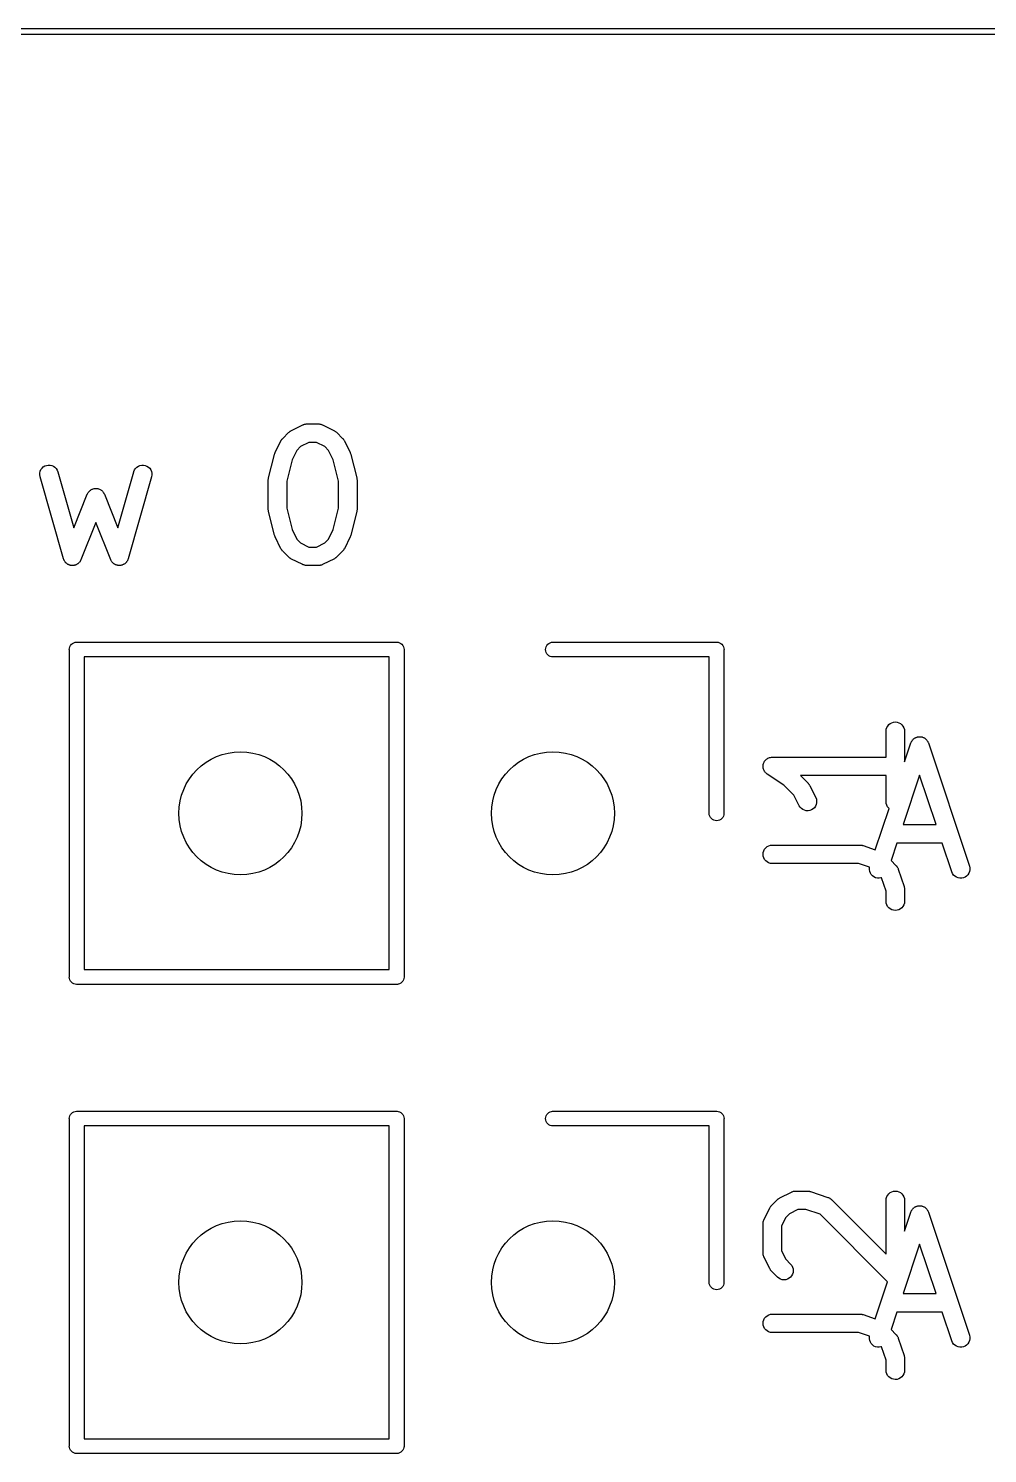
# Model space of a CAD drawing. Extents: x 47 to 146.1, y -90.2 to -39.3.
# Drawn here: x 69.4 to 77.19, y -50.92 to -39.34 of the extents above; entities that cross this region are included whole.
import ezdxf

# ---------------------------------------------------------------- set-up
doc = ezdxf.new("R2010")
doc.units = 0
doc.header["$MEASUREMENT"] = 0
doc.layers.add('BLACK', color=7, linetype='CONTINUOUS')

msp = doc.modelspace()

# ---------------------------------------------------------------- linework, layer by layer
at = {"layer": 'BLACK', "linetype": 'CONTINUOUS'}
for p, q in [((46.9912, -39.345), (146.049, -39.345)), ((146.025, -39.395), (47.015, -39.395)), ((71.5307, -42.6129), (71.626, -42.5653)), ((71.626, -42.5653), (71.6269, -42.5648)), ((71.6269, -42.5648), (71.629, -42.5641)), ((71.629, -42.5641), (71.6309, -42.563)), ((71.6309, -42.563), (71.6359, -42.5616)), ((71.6359, -42.5616), (71.6407, -42.5598)), ((71.6407, -42.5598), (71.6428, -42.5594)), ((71.6428, -42.5594), (71.645, -42.5588)), ((71.645, -42.5588), (71.6501, -42.5583)), ((71.6501, -42.5583), (71.6551, -42.5575)), ((71.6551, -42.5575), (71.6573, -42.5576)), ((71.6573, -42.5576), (71.6595, -42.5574)), ((71.6595, -42.5574), (71.7548, -42.5574)), ((71.7548, -42.5574), (71.7558, -42.5574)), ((71.7558, -42.5574), (71.758, -42.5576)), ((71.758, -42.5576), (71.7602, -42.5576)), ((71.7602, -42.5576), (71.7653, -42.5584)), ((71.7653, -42.5584), (71.7704, -42.559)), ((71.7704, -42.559), (71.7725, -42.5597)), ((71.7725, -42.5597), (71.7746, -42.5601)), ((71.7746, -42.5601), (71.7794, -42.5619)), ((71.7794, -42.5619), (71.7843, -42.5634)), ((71.7843, -42.5634), (71.7862, -42.5645)), ((71.7862, -42.5645), (71.7883, -42.5653)), ((71.7883, -42.5653), (71.8835, -42.6129)), ((71.402, -42.7893), (71.4496, -42.6941)), ((71.4496, -42.6941), (71.4501, -42.6931)), ((71.4501, -42.6931), (71.4524, -42.6896)), ((71.4524, -42.6896), (71.4543, -42.6859)), ((71.4543, -42.6859), (71.4563, -42.6835)), ((71.4563, -42.6835), (71.458, -42.6809)), ((71.458, -42.6809), (71.461, -42.6778)), ((71.461, -42.6778), (71.4636, -42.6746)), ((71.4636, -42.6746), (71.5113, -42.627)), ((71.5113, -42.627), (71.512, -42.6262)), ((71.512, -42.6262), (71.5153, -42.6236)), ((71.5153, -42.6236), (71.5184, -42.6207)), ((71.5184, -42.6207), (71.521, -42.619)), ((71.521, -42.619), (71.5234, -42.6171)), ((71.5234, -42.6171), (71.5272, -42.6152)), ((71.5272, -42.6152), (71.5307, -42.6129)), ((71.6772, -42.7074), (71.6087, -42.7416)), ((71.7371, -42.7074), (71.6772, -42.7074)), ((71.8056, -42.7416), (71.7371, -42.7074)), ((71.8835, -42.6129), (71.8845, -42.6134)), ((71.8845, -42.6134), (71.888, -42.6157)), ((71.888, -42.6157), (71.8917, -42.6177)), ((71.8917, -42.6177), (71.8941, -42.6197)), ((71.8941, -42.6197), (71.8968, -42.6214)), ((71.8968, -42.6214), (71.8998, -42.6243)), ((71.8998, -42.6243), (71.903, -42.627)), ((71.903, -42.627), (71.9507, -42.6746)), ((71.9507, -42.6746), (71.9514, -42.6753)), ((71.9514, -42.6753), (71.954, -42.6786)), ((71.954, -42.6786), (71.9569, -42.6817)), ((71.9569, -42.6817), (71.9586, -42.6843)), ((71.9586, -42.6843), (71.9605, -42.6868)), ((71.9605, -42.6868), (71.9625, -42.6905)), ((71.9625, -42.6905), (71.9647, -42.6941)), ((71.9647, -42.6941), (72.0123, -42.7893)), ((71.3487, -42.9951), (71.3963, -42.8047)), ((71.3963, -42.8047), (71.3965, -42.8037)), ((71.3965, -42.8037), (71.3967, -42.8033)), ((71.3967, -42.803), (71.3992, -42.7965)), ((71.3967, -42.8033), (71.3967, -42.803)), ((71.3992, -42.7965), (71.4017, -42.7899)), ((71.4017, -42.7899), (71.4018, -42.7896)), ((71.4018, -42.7896), (71.402, -42.7893)), ((71.5783, -42.772), (71.5398, -42.849)), ((71.6087, -42.7416), (71.5783, -42.772)), ((71.836, -42.772), (71.8056, -42.7416)), ((71.8745, -42.849), (71.836, -42.772)), ((72.0123, -42.7893), (72.0128, -42.7903)), ((72.0128, -42.7903), (72.0129, -42.7906)), ((72.0129, -42.7906), (72.0131, -42.7909)), ((72.0131, -42.7909), (72.0154, -42.7975)), ((72.0154, -42.7975), (72.0178, -42.804)), ((72.0178, -42.804), (72.0179, -42.8043)), ((72.0179, -42.8043), (72.018, -42.8047)), ((72.018, -42.8047), (72.0656, -42.9951)), ((69.4899, -42.9562), (69.4931, -42.942)), ((69.4931, -42.942), (69.4991, -42.9286)), ((69.4991, -42.9286), (69.5076, -42.9167)), ((69.5076, -42.9167), (69.5182, -42.9066)), ((69.5182, -42.9066), (69.5305, -42.8987)), ((69.5305, -42.8987), (69.5442, -42.8935)), ((69.5442, -42.8935), (69.5586, -42.8909)), ((69.5586, -42.8909), (69.5732, -42.8912)), ((69.5732, -42.8912), (69.5875, -42.8944)), ((69.5875, -42.8944), (69.6009, -42.9003)), ((69.6009, -42.9003), (69.6129, -42.9086)), ((69.6129, -42.9086), (69.6231, -42.9192)), ((69.6231, -42.9192), (69.631, -42.9315)), ((69.631, -42.9315), (69.6364, -42.9451)), ((70.2541, -42.9451), (70.2544, -42.9441)), ((70.2544, -42.9441), (70.2599, -42.9306)), ((70.2599, -42.9306), (70.268, -42.9184)), ((70.268, -42.9184), (70.2783, -42.908)), ((70.2783, -42.908), (70.2905, -42.8998)), ((70.2905, -42.8998), (70.3039, -42.8941)), ((70.3039, -42.8941), (70.3183, -42.8911)), ((70.3183, -42.8911), (70.3329, -42.891)), ((70.3329, -42.891), (70.3473, -42.8937)), ((70.3473, -42.8937), (70.3609, -42.8992)), ((70.3609, -42.8992), (70.3731, -42.9072)), ((70.3731, -42.9072), (70.3836, -42.9174)), ((70.3836, -42.9174), (70.3919, -42.9295)), ((70.3919, -42.9295), (70.3977, -42.943)), ((70.3977, -42.943), (70.4007, -42.9573)), ((71.5398, -42.849), (71.4964, -43.0226)), ((71.9179, -43.0226), (71.8745, -42.849)), ((69.4895, -42.9709), (69.4899, -42.9562)), ((69.4919, -42.9853), (69.4895, -42.9709)), ((69.4922, -42.9863), (69.4919, -42.9853)), ((69.6826, -43.653), (69.4922, -42.9863)), ((69.6364, -42.9451), (69.7666, -43.4008)), ((70.1239, -43.4008), (70.2541, -42.9451)), ((70.3983, -42.9863), (70.2078, -43.653)), ((70.4009, -42.9719), (70.3983, -42.9863)), ((70.4007, -42.9573), (70.4009, -42.9719)), ((71.3464, -43.0123), (71.3466, -43.011)), ((71.3464, -43.0133), (71.3464, -43.0123)), ((71.3464, -43.2514), (71.3464, -43.0133)), ((71.3465, -43.0096), (71.3474, -43.0037)), ((71.3466, -43.011), (71.3465, -43.0096)), ((71.3474, -43.0037), (71.3481, -42.9977)), ((71.3481, -42.9977), (71.3485, -42.9965)), ((71.3485, -42.9965), (71.3487, -42.9951)), ((71.4964, -43.0226), (71.4964, -43.2422)), ((71.9179, -43.2422), (71.9179, -43.0226)), ((72.0656, -42.9951), (72.0659, -42.9962)), ((72.0659, -42.9962), (72.066, -42.9975)), ((72.066, -42.9975), (72.0664, -42.9988)), ((72.0664, -42.9988), (72.067, -43.0047)), ((72.067, -43.0047), (72.0678, -43.0107)), ((72.0678, -43.0107), (72.0677, -43.012)), ((72.0677, -43.012), (72.0679, -43.0133)), ((72.0679, -43.0133), (72.0679, -43.2514)), ((69.7666, -43.4008), (69.8756, -43.1283)), ((69.8756, -43.1283), (69.876, -43.1274)), ((69.876, -43.1274), (69.8764, -43.1267)), ((69.8764, -43.1267), (69.8766, -43.1259)), ((69.8766, -43.1259), (69.8798, -43.1202)), ((69.8798, -43.1202), (69.8829, -43.1145)), ((69.8829, -43.1145), (69.8834, -43.1139)), ((69.8834, -43.1139), (69.8838, -43.1132)), ((69.8838, -43.1132), (69.8881, -43.1082)), ((69.8881, -43.1082), (69.8922, -43.1032)), ((69.8922, -43.1032), (69.8928, -43.1027)), ((69.8928, -43.1027), (69.8933, -43.1021)), ((69.8933, -43.1021), (69.8985, -43.098)), ((69.8985, -43.098), (69.9035, -43.0939)), ((69.9035, -43.0939), (69.9042, -43.0935)), ((69.9042, -43.0935), (69.9048, -43.093)), ((69.9048, -43.093), (69.9106, -43.09)), ((69.9106, -43.09), (69.9164, -43.0869)), ((69.9164, -43.0869), (69.9172, -43.0867)), ((69.9172, -43.0867), (69.9179, -43.0864)), ((69.9179, -43.0864), (69.9242, -43.0846)), ((69.9242, -43.0846), (69.9304, -43.0827)), ((69.9304, -43.0827), (69.9312, -43.0826)), ((69.9312, -43.0826), (69.932, -43.0824)), ((69.932, -43.0824), (69.9385, -43.0819)), ((69.9385, -43.0819), (69.945, -43.0812)), ((69.945, -43.0812), (69.9458, -43.0813)), ((69.9458, -43.0813), (69.9465, -43.0812)), ((69.9465, -43.0812), (69.953, -43.0819)), ((69.953, -43.0819), (69.9596, -43.0826)), ((69.9596, -43.0826), (69.9603, -43.0828)), ((69.9603, -43.0828), (69.9611, -43.0829)), ((69.9611, -43.0829), (69.9673, -43.0849)), ((69.9673, -43.0849), (69.9736, -43.0867)), ((69.9736, -43.0867), (69.9743, -43.0871)), ((69.9743, -43.0871), (69.975, -43.0874)), ((69.975, -43.0874), (69.9807, -43.0905)), ((69.9807, -43.0905), (69.9865, -43.0936)), ((69.9865, -43.0936), (69.9871, -43.0941)), ((69.9871, -43.0941), (69.9878, -43.0945)), ((69.9878, -43.0945), (69.9928, -43.0987)), ((69.9928, -43.0987), (69.9979, -43.1028)), ((69.9979, -43.1028), (69.9984, -43.1034)), ((69.9984, -43.1034), (69.999, -43.1039)), ((69.999, -43.1039), (70.0031, -43.109)), ((70.0031, -43.109), (70.0073, -43.114)), ((70.0073, -43.114), (70.0076, -43.1147)), ((70.0076, -43.1147), (70.0081, -43.1153)), ((70.0081, -43.1153), (70.0111, -43.1211)), ((70.0111, -43.1211), (70.0143, -43.1269)), ((70.0143, -43.1269), (70.0145, -43.1276)), ((70.0145, -43.1276), (70.0149, -43.1283)), ((70.0149, -43.1283), (70.1239, -43.4008)), ((71.3466, -43.2528), (71.3464, -43.2514)), ((71.3465, -43.2541), (71.3466, -43.2528)), ((71.3473, -43.26), (71.3465, -43.2541)), ((71.3479, -43.266), (71.3473, -43.26)), ((71.3482, -43.2673), (71.3479, -43.266)), ((71.3484, -43.2686), (71.3482, -43.2673)), ((71.3487, -43.2696), (71.3484, -43.2686)), ((71.3963, -43.4601), (71.3487, -43.2696)), ((71.4964, -43.2422), (71.5398, -43.4157)), ((71.8745, -43.4157), (71.9179, -43.2422)), ((72.0656, -43.2696), (72.018, -43.4601)), ((72.0658, -43.2683), (72.0656, -43.2696)), ((72.0662, -43.267), (72.0658, -43.2683)), ((72.0669, -43.2611), (72.0662, -43.267)), ((72.0678, -43.2551), (72.0669, -43.2611)), ((72.0678, -43.2525), (72.0677, -43.2538)), ((72.0677, -43.2538), (72.0678, -43.2551)), ((72.0679, -43.2514), (72.0678, -43.2525)), ((69.9452, -43.3581), (69.8244, -43.6602)), ((70.0661, -43.6602), (69.9452, -43.3581)), ((71.3964, -43.4604), (71.3963, -43.4601)), ((71.3965, -43.4608), (71.3964, -43.4604)), ((71.3988, -43.4672), (71.3965, -43.4608)), ((71.4012, -43.4739), (71.3988, -43.4672)), ((71.4014, -43.4742), (71.4012, -43.4739)), ((71.4015, -43.4745), (71.4014, -43.4742)), ((71.402, -43.4754), (71.4015, -43.4745)), ((71.4496, -43.5707), (71.402, -43.4754)), ((71.5398, -43.4157), (71.5783, -43.4927)), ((71.5783, -43.4927), (71.6087, -43.5231)), ((71.6087, -43.5231), (71.6772, -43.5574)), ((71.7371, -43.5574), (71.8056, -43.5231)), ((71.8056, -43.5231), (71.836, -43.4927)), ((71.836, -43.4927), (71.8745, -43.4157)), ((72.0123, -43.4754), (71.9647, -43.5707)), ((72.0124, -43.4751), (72.0123, -43.4754)), ((72.0126, -43.4748), (72.0124, -43.4751)), ((72.0151, -43.4683), (72.0126, -43.4748)), ((72.0176, -43.4618), (72.0151, -43.4683)), ((72.0177, -43.4611), (72.0176, -43.4614)), ((72.0176, -43.4614), (72.0176, -43.4618)), ((72.018, -43.4601), (72.0177, -43.4611)), ((71.4518, -43.5743), (71.4496, -43.5707)), ((71.4538, -43.578), (71.4518, -43.5743)), ((71.4557, -43.5804), (71.4538, -43.578)), ((71.4574, -43.5831), (71.4557, -43.5804)), ((71.4603, -43.5861), (71.4574, -43.5831)), ((71.4629, -43.5894), (71.4603, -43.5861)), ((71.4636, -43.5902), (71.4629, -43.5894)), ((71.5113, -43.6378), (71.4636, -43.5902)), ((71.5145, -43.6405), (71.5113, -43.6378)), ((71.6772, -43.5574), (71.7371, -43.5574)), ((71.9023, -43.6385), (71.899, -43.6412)), ((71.903, -43.6378), (71.9023, -43.6385)), ((71.9507, -43.5902), (71.903, -43.6378)), ((71.9533, -43.5869), (71.9507, -43.5902)), ((71.9563, -43.5839), (71.9533, -43.5869)), ((71.958, -43.5813), (71.9563, -43.5839)), ((71.9599, -43.5789), (71.958, -43.5813)), ((71.9619, -43.5752), (71.9599, -43.5789)), ((71.9642, -43.5716), (71.9619, -43.5752)), ((71.9647, -43.5707), (71.9642, -43.5716)), ((69.6843, -43.6573), (69.6826, -43.653)), ((69.6857, -43.6617), (69.6843, -43.6573)), ((69.687, -43.6641), (69.6857, -43.6617)), ((69.688, -43.6666), (69.687, -43.6641)), ((69.6905, -43.6705), (69.688, -43.6666)), ((69.6927, -43.6745), (69.6905, -43.6705)), ((69.6945, -43.6766), (69.6927, -43.6745)), ((69.6959, -43.6789), (69.6945, -43.6766)), ((69.6991, -43.6822), (69.6959, -43.6789)), ((69.7021, -43.6858), (69.6991, -43.6822)), ((69.7042, -43.6875), (69.7021, -43.6858)), ((69.7061, -43.6894), (69.7042, -43.6875)), ((69.7099, -43.6921), (69.7061, -43.6894)), ((69.7135, -43.695), (69.7099, -43.6921)), ((69.7159, -43.6963), (69.7135, -43.695)), ((69.7181, -43.6978), (69.7159, -43.6963)), ((69.7223, -43.6997), (69.7181, -43.6978)), ((69.7264, -43.7018), (69.7223, -43.6997)), ((69.729, -43.7026), (69.7264, -43.7018)), ((69.7315, -43.7037), (69.729, -43.7026)), ((69.736, -43.7047), (69.7315, -43.7037)), ((69.7404, -43.706), (69.736, -43.7047)), ((69.7432, -43.7063), (69.7404, -43.706)), ((69.7458, -43.7068), (69.7432, -43.7063)), ((69.7504, -43.7069), (69.7458, -43.7068)), ((69.755, -43.7074), (69.7504, -43.7069)), ((69.7577, -43.7071), (69.755, -43.7074)), ((69.7604, -43.7072), (69.7577, -43.7071)), ((69.765, -43.7064), (69.7604, -43.7072)), ((69.7696, -43.7059), (69.765, -43.7064)), ((69.7722, -43.7051), (69.7696, -43.7059)), ((69.7749, -43.7046), (69.7722, -43.7051)), ((69.7792, -43.703), (69.7749, -43.7046)), ((69.7836, -43.7016), (69.7792, -43.703)), ((69.786, -43.7003), (69.7836, -43.7016)), ((69.7885, -43.6994), (69.786, -43.7003)), ((69.7924, -43.6969), (69.7885, -43.6994)), ((69.7965, -43.6947), (69.7924, -43.6969)), ((69.7986, -43.693), (69.7965, -43.6947)), ((69.8009, -43.6915), (69.7986, -43.693)), ((69.8042, -43.6883), (69.8009, -43.6915)), ((69.8078, -43.6854), (69.8042, -43.6883)), ((69.8095, -43.6833), (69.8078, -43.6854)), ((69.8115, -43.6814), (69.8095, -43.6833)), ((69.8142, -43.6777), (69.8115, -43.6814)), ((69.8171, -43.6741), (69.8142, -43.6777)), ((69.8184, -43.6717), (69.8171, -43.6741)), ((69.8199, -43.6695), (69.8184, -43.6717)), ((69.8218, -43.6653), (69.8199, -43.6695)), ((69.824, -43.6612), (69.8218, -43.6653)), ((69.8244, -43.6602), (69.824, -43.6612)), ((70.0682, -43.6643), (70.0661, -43.6602)), ((70.07, -43.6686), (70.0682, -43.6643)), ((70.0716, -43.6708), (70.07, -43.6686)), ((70.0728, -43.6732), (70.0716, -43.6708)), ((70.0757, -43.6768), (70.0728, -43.6732)), ((70.0783, -43.6806), (70.0757, -43.6768)), ((70.0803, -43.6825), (70.0783, -43.6806)), ((70.0819, -43.6847), (70.0803, -43.6825)), ((70.0855, -43.6876), (70.0819, -43.6847)), ((70.0888, -43.6909), (70.0855, -43.6876)), ((70.0911, -43.6924), (70.0888, -43.6909)), ((70.0931, -43.6941), (70.0911, -43.6924)), ((70.0972, -43.6964), (70.0931, -43.6941)), ((70.101, -43.6989), (70.0972, -43.6964)), ((70.1035, -43.6999), (70.101, -43.6989)), ((70.1059, -43.7012), (70.1035, -43.6999)), ((70.1103, -43.7026), (70.1059, -43.7012)), ((70.1146, -43.7043), (70.1103, -43.7026)), ((70.1173, -43.7049), (70.1146, -43.7043)), ((70.1199, -43.7057), (70.1173, -43.7049)), ((70.1244, -43.7062), (70.1199, -43.7057)), ((70.129, -43.7071), (70.1244, -43.7062)), ((70.1317, -43.7071), (70.129, -43.7071)), ((70.1344, -43.7074), (70.1317, -43.7071)), ((70.139, -43.707), (70.1344, -43.7074)), ((70.1436, -43.707), (70.139, -43.707)), ((70.1463, -43.7064), (70.1436, -43.707)), ((70.149, -43.7062), (70.1463, -43.7064)), ((70.1534, -43.7049), (70.149, -43.7062)), ((70.158, -43.704), (70.1534, -43.7049)), ((70.1605, -43.7029), (70.158, -43.704)), ((70.1631, -43.7022), (70.1605, -43.7029)), ((70.1672, -43.7001), (70.1631, -43.7022)), ((70.1714, -43.6983), (70.1672, -43.7001)), ((70.1737, -43.6968), (70.1714, -43.6983)), ((70.1761, -43.6956), (70.1737, -43.6968)), ((70.1798, -43.6927), (70.1761, -43.6956)), ((70.1836, -43.6901), (70.1798, -43.6927)), ((70.1855, -43.6882), (70.1836, -43.6901)), ((70.1876, -43.6865), (70.1855, -43.6882)), ((70.1906, -43.683), (70.1876, -43.6865)), ((70.1939, -43.6797), (70.1906, -43.683)), ((70.1954, -43.6775), (70.1939, -43.6797)), ((70.1972, -43.6754), (70.1954, -43.6775)), ((70.1994, -43.6714), (70.1972, -43.6754)), ((70.202, -43.6675), (70.1994, -43.6714)), ((70.203, -43.665), (70.202, -43.6675)), ((70.2043, -43.6626), (70.203, -43.665)), ((70.2058, -43.6583), (70.2043, -43.6626)), ((70.2075, -43.654), (70.2058, -43.6583)), ((70.2078, -43.653), (70.2075, -43.654)), ((71.5175, -43.6434), (71.5145, -43.6405)), ((71.5202, -43.6451), (71.5175, -43.6434)), ((71.5226, -43.6471), (71.5202, -43.6451)), ((71.5263, -43.6491), (71.5226, -43.6471)), ((71.5298, -43.6514), (71.5263, -43.6491)), ((71.5307, -43.6518), (71.5298, -43.6514)), ((71.626, -43.6995), (71.5307, -43.6518)), ((71.628, -43.7003), (71.626, -43.6995)), ((71.63, -43.7013), (71.628, -43.7003)), ((71.6349, -43.7029), (71.63, -43.7013)), ((71.6397, -43.7047), (71.6349, -43.7029)), ((71.6418, -43.7051), (71.6397, -43.7047)), ((71.6439, -43.7057), (71.6418, -43.7051)), ((71.649, -43.7063), (71.6439, -43.7057)), ((71.6541, -43.7072), (71.649, -43.7063)), ((71.6563, -43.7071), (71.6541, -43.7072)), ((71.6585, -43.7074), (71.6563, -43.7071)), ((71.6595, -43.7074), (71.6585, -43.7074)), ((71.7548, -43.7074), (71.6595, -43.7074)), ((71.757, -43.7072), (71.7548, -43.7074)), ((71.7592, -43.7073), (71.757, -43.7072)), ((71.7642, -43.7065), (71.7592, -43.7073)), ((71.7693, -43.706), (71.7642, -43.7065)), ((71.7714, -43.7053), (71.7693, -43.706)), ((71.7736, -43.705), (71.7714, -43.7053)), ((71.7784, -43.7032), (71.7736, -43.705)), ((71.7833, -43.7017), (71.7784, -43.7032)), ((71.7853, -43.7007), (71.7833, -43.7017)), ((71.7874, -43.6999), (71.7853, -43.7007)), ((71.7883, -43.6995), (71.7874, -43.6999)), ((71.8835, -43.6518), (71.7883, -43.6995)), ((71.8871, -43.6496), (71.8835, -43.6518)), ((71.8908, -43.6477), (71.8871, -43.6496)), ((71.8933, -43.6457), (71.8908, -43.6477)), ((71.8959, -43.6441), (71.8933, -43.6457)), ((71.899, -43.6412), (71.8959, -43.6441)), ((69.7669, -44.3343), (69.7782, -44.3309)), ((69.7782, -44.3309), (69.7871, -44.33)), ((69.7871, -44.33), (69.79, -44.3297)), ((69.79, -44.3297), (69.7929, -44.33)), ((69.7929, -44.33), (72.3871, -44.33)), ((72.3871, -44.33), (72.39, -44.3297)), ((72.39, -44.3297), (72.3929, -44.33)), ((72.3929, -44.33), (72.3929, -44.33)), ((72.3929, -44.33), (72.4018, -44.3309)), ((72.4018, -44.3309), (72.4131, -44.3343)), ((73.6369, -44.3343), (73.6482, -44.3309)), ((73.6482, -44.3309), (73.6571, -44.33)), ((73.6571, -44.33), (74.9871, -44.33)), ((74.9871, -44.33), (74.99, -44.3297)), ((74.99, -44.3297), (74.9929, -44.33)), ((74.9929, -44.33), (74.9929, -44.33)), ((74.9929, -44.33), (75.0018, -44.3309)), ((75.0018, -44.3309), (75.0131, -44.3343)), ((69.7297, -44.39), (69.7309, -44.3782)), ((69.73, -44.3929), (69.7297, -44.39)), ((69.73, -47.047), (69.73, -44.3929)), ((69.7309, -44.3782), (69.7343, -44.3669)), ((69.7343, -44.3669), (69.7399, -44.3565)), ((69.7399, -44.3565), (69.7474, -44.3474)), ((69.7474, -44.3474), (69.7565, -44.3399)), ((69.7565, -44.3399), (69.7669, -44.3343)), ((72.4131, -44.3343), (72.4235, -44.3399)), ((72.4235, -44.3399), (72.4326, -44.3474)), ((72.4326, -44.3474), (72.4401, -44.3565)), ((72.4401, -44.3565), (72.4457, -44.3669)), ((72.4457, -44.3669), (72.4491, -44.3782)), ((72.4491, -44.3782), (72.4503, -44.39)), ((72.4503, -44.39), (72.45, -44.3929)), ((72.45, -44.3929), (72.45, -47.0471)), ((73.5997, -44.39), (73.6009, -44.3782)), ((73.6009, -44.4018), (73.5997, -44.39)), ((73.6009, -44.3782), (73.6043, -44.3669)), ((73.6043, -44.4131), (73.6009, -44.4018)), ((73.6043, -44.3669), (73.6099, -44.3565)), ((73.6099, -44.4235), (73.6043, -44.4131)), ((73.6099, -44.3565), (73.6174, -44.3474)), ((73.6174, -44.4326), (73.6099, -44.4235)), ((73.6174, -44.3474), (73.6265, -44.3399)), ((73.6265, -44.4401), (73.6174, -44.4326)), ((73.6265, -44.3399), (73.6369, -44.3343)), ((73.6369, -44.4457), (73.6265, -44.4401)), ((73.6482, -44.4491), (73.6369, -44.4457)), ((73.6571, -44.45), (73.6482, -44.4491)), ((75.0131, -44.3343), (75.0235, -44.3399)), ((75.0235, -44.3399), (75.0326, -44.3474)), ((75.0326, -44.3474), (75.0401, -44.3565)), ((75.0401, -44.3565), (75.0457, -44.3669)), ((75.0457, -44.3669), (75.0491, -44.3782)), ((75.0491, -44.3782), (75.0503, -44.39)), ((75.0503, -44.39), (75.05, -44.3929)), ((75.05, -44.3929), (75.05, -45.7229)), ((69.85, -44.45), (69.85, -46.99)), ((72.33, -44.45), (69.85, -44.45)), ((72.33, -46.99), (72.33, -44.45)), ((74.93, -44.45), (73.6571, -44.45)), ((74.93, -45.7229), (74.93, -44.45)), ((76.369, -45.0377), (76.3734, -45.0238)), ((76.3734, -45.0238), (76.3805, -45.011)), ((76.3805, -45.011), (76.3899, -44.9997)), ((76.3899, -44.9997), (76.4013, -44.9906)), ((76.4013, -44.9906), (76.4143, -44.9838)), ((76.4143, -44.9838), (76.4283, -44.9797)), ((76.4283, -44.9797), (76.4429, -44.9783)), ((76.4429, -44.9783), (76.4575, -44.9799)), ((76.4575, -44.9799), (76.4714, -44.9842)), ((76.4714, -44.9842), (76.4843, -44.9912)), ((76.4843, -44.9912), (76.4956, -45.0005)), ((76.4956, -45.0005), (76.5048, -45.0118)), ((76.5048, -45.0118), (76.5117, -45.0248)), ((76.5117, -45.0248), (76.516, -45.0388)), ((76.3674, -45.0523), (76.369, -45.0377)), ((76.3674, -45.0533), (76.3674, -45.0523)), ((76.3674, -45.264), (76.3674, -45.0533)), ((76.516, -45.0388), (76.5174, -45.0533)), ((76.5174, -45.0533), (76.5174, -45.3031)), ((76.5692, -45.1477), (76.5714, -45.143)), ((76.5714, -45.143), (76.5733, -45.1381)), ((76.5733, -45.1381), (76.5744, -45.1363)), ((76.5744, -45.1363), (76.5753, -45.1344)), ((76.5753, -45.1344), (76.5784, -45.1302)), ((76.5784, -45.1302), (76.5812, -45.1258)), ((76.5812, -45.1258), (76.5827, -45.1243)), ((76.5827, -45.1243), (76.5839, -45.1226)), ((76.5839, -45.1226), (76.5878, -45.119)), ((76.5878, -45.119), (76.5914, -45.1153)), ((76.5914, -45.1153), (76.5931, -45.1141)), ((76.5931, -45.1141), (76.5947, -45.1126)), ((76.5947, -45.1126), (76.5991, -45.1099)), ((76.5991, -45.1099), (76.6034, -45.1069)), ((76.6034, -45.1069), (76.6053, -45.1061)), ((76.6053, -45.1061), (76.6072, -45.105)), ((76.6072, -45.105), (76.612, -45.1031)), ((76.612, -45.1031), (76.6168, -45.1011)), ((76.6168, -45.1011), (76.6189, -45.1006)), ((76.6189, -45.1006), (76.6209, -45.0999)), ((76.6209, -45.0999), (76.626, -45.099)), ((76.626, -45.099), (76.6311, -45.0979)), ((76.6311, -45.0979), (76.6332, -45.0979)), ((76.6332, -45.0979), (76.6353, -45.0975)), ((76.6353, -45.0975), (76.6405, -45.0977)), ((76.6405, -45.0977), (76.6457, -45.0976)), ((76.6457, -45.0976), (76.6478, -45.098)), ((76.6478, -45.098), (76.65, -45.098)), ((76.65, -45.098), (76.655, -45.0992)), ((76.655, -45.0992), (76.6601, -45.1001)), ((76.6601, -45.1001), (76.6621, -45.1009)), ((76.6621, -45.1009), (76.6642, -45.1014)), ((76.6642, -45.1014), (76.6689, -45.1035)), ((76.6689, -45.1035), (76.6738, -45.1054)), ((76.6738, -45.1054), (76.6756, -45.1066)), ((76.6756, -45.1066), (76.6775, -45.1075)), ((76.6775, -45.1075), (76.6818, -45.1105)), ((76.6818, -45.1105), (76.6861, -45.1133)), ((76.6861, -45.1133), (76.6877, -45.1147)), ((76.6877, -45.1147), (76.6894, -45.116)), ((76.6894, -45.116), (76.693, -45.1198)), ((76.693, -45.1198), (76.6967, -45.1233)), ((76.6967, -45.1233), (76.698, -45.1251)), ((76.698, -45.1251), (76.6994, -45.1267)), ((76.6994, -45.1267), (76.7022, -45.131)), ((76.7022, -45.131), (76.7052, -45.1353)), ((76.7052, -45.1353), (76.7061, -45.1373)), ((76.7061, -45.1373), (76.7072, -45.1391)), ((76.7072, -45.1391), (76.709, -45.1439)), ((76.5174, -45.3031), (76.5688, -45.1487)), ((76.5688, -45.1487), (76.5692, -45.1477)), ((76.709, -45.1439), (76.7112, -45.1487)), ((76.7112, -45.1487), (77.0445, -46.1487)), ((75.3674, -45.3384), (75.3681, -45.3313)), ((75.3674, -45.3385), (75.3674, -45.3384)), ((75.3681, -45.3461), (75.3674, -45.3385)), ((75.3674, -45.3385), (75.3674, -45.3385)), ((75.3681, -45.3313), (75.3689, -45.324)), ((75.3687, -45.353), (75.3681, -45.3461)), ((75.3687, -45.3531), (75.3687, -45.353)), ((75.3687, -45.353), (75.3687, -45.353)), ((75.3708, -45.3603), (75.3687, -45.3531)), ((75.3689, -45.3239), (75.3713, -45.3163)), ((75.3689, -45.324), (75.3689, -45.3239)), ((75.3689, -45.3239), (75.3689, -45.3239)), ((75.3728, -45.367), (75.3708, -45.3603)), ((75.3713, -45.3163), (75.3732, -45.31)), ((75.3728, -45.3671), (75.3728, -45.367)), ((75.3761, -45.3733), (75.3728, -45.3671)), ((75.3728, -45.3671), (75.3728, -45.3671)), ((75.3732, -45.31), (75.3733, -45.3099)), ((75.3733, -45.3099), (75.3768, -45.3033)), ((75.3733, -45.3099), (75.3733, -45.3099)), ((75.3796, -45.38), (75.3761, -45.3733)), ((75.3768, -45.3033), (75.3802, -45.2971)), ((75.3802, -45.2971), (75.3803, -45.297)), ((75.3802, -45.2971), (75.3802, -45.2971)), ((75.3803, -45.297), (75.3849, -45.2914)), ((75.3849, -45.2914), (75.3895, -45.2858)), ((75.3895, -45.2858), (75.3896, -45.2858)), ((75.3896, -45.2857), (75.3954, -45.281)), ((75.3896, -45.2858), (75.3896, -45.2857)), ((75.3954, -45.281), (75.4009, -45.2766)), ((75.4009, -45.2766), (75.401, -45.2765)), ((75.4009, -45.2766), (75.4009, -45.2766)), ((75.401, -45.2765), (75.4076, -45.273)), ((75.4076, -45.273), (75.4138, -45.2697)), ((75.4138, -45.2697), (75.4139, -45.2697)), ((75.4139, -45.2697), (75.4207, -45.2676)), ((75.4139, -45.2697), (75.4139, -45.2697)), ((75.4207, -45.2676), (75.4278, -45.2655)), ((75.4278, -45.2655), (75.4279, -45.2655)), ((75.4279, -45.2655), (75.4352, -45.2647)), ((75.4279, -45.2655), (75.4279, -45.2655)), ((75.4352, -45.2647), (75.4424, -45.264)), ((75.4424, -45.264), (76.3674, -45.264)), ((75.3796, -45.3801), (75.3796, -45.38)), ((75.3839, -45.3854), (75.3796, -45.3801)), ((75.3796, -45.3801), (75.3796, -45.3801)), ((75.3887, -45.3914), (75.3839, -45.3854)), ((75.3888, -45.3915), (75.3887, -45.3914)), ((75.3945, -45.3963), (75.3888, -45.3915)), ((75.3888, -45.3915), (75.3888, -45.3915)), ((75.3999, -45.4009), (75.3945, -45.3963)), ((75.4, -45.4009), (75.3999, -45.4009)), ((75.4008, -45.4015), (75.4, -45.4009)), ((75.4, -45.4009), (75.4, -45.4009)), ((75.4, -45.4009), (75.4, -45.4009)), ((75.5375, -45.4926), (75.4008, -45.4015)), ((76.3674, -45.414), (75.6711, -45.414)), ((75.6711, -45.414), (75.7335, -45.4765)), ((75.7335, -45.4765), (75.7342, -45.4772)), ((75.7342, -45.4772), (75.7369, -45.4805)), ((75.7369, -45.4805), (75.7398, -45.4836)), ((75.7398, -45.4836), (75.7414, -45.4862)), ((75.7414, -45.4862), (75.7434, -45.4887)), ((75.7434, -45.4887), (75.7453, -45.4924)), ((76.3674, -45.6248), (76.3674, -45.414)), ((76.64, -45.4095), (76.506, -45.8117)), ((76.774, -45.8117), (76.64, -45.4095)), ((75.6188, -45.5739), (75.5375, -45.4926)), ((75.661, -45.6583), (75.6188, -45.5739)), ((75.7453, -45.4924), (75.7476, -45.496)), ((75.7476, -45.496), (75.7952, -45.5912)), ((75.7952, -45.5912), (75.7956, -45.5922)), ((75.7956, -45.5922), (75.8007, -45.6059)), ((75.8007, -45.6059), (75.803, -45.6204)), ((75.6688, -45.6707), (75.661, -45.6583)), ((75.6789, -45.6813), (75.6688, -45.6707)), ((75.6908, -45.6898), (75.6789, -45.6813)), ((75.7041, -45.6958), (75.6908, -45.6898)), ((75.7184, -45.6991), (75.7041, -45.6958)), ((75.733, -45.6996), (75.7184, -45.6991)), ((75.7475, -45.6972), (75.733, -45.6996)), ((75.7612, -45.6921), (75.7475, -45.6972)), ((75.7736, -45.6844), (75.7612, -45.6921)), ((75.7843, -45.6744), (75.7736, -45.6844)), ((75.7929, -45.6625), (75.7843, -45.6744)), ((75.799, -45.6492), (75.7929, -45.6625)), ((75.8024, -45.635), (75.799, -45.6492)), ((75.803, -45.6204), (75.8024, -45.635)), ((76.2799, -46.0154), (76.3918, -45.6798)), ((76.3688, -45.6393), (76.3674, -45.6248)), ((76.373, -45.6533), (76.3688, -45.6393)), ((76.3799, -45.6663), (76.373, -45.6533)), ((76.3892, -45.6776), (76.3799, -45.6663)), ((76.3918, -45.6798), (76.3892, -45.6776)), ((74.9309, -45.7318), (74.93, -45.7229)), ((74.9343, -45.7431), (74.9309, -45.7318)), ((74.9399, -45.7535), (74.9343, -45.7431)), ((74.9474, -45.7626), (74.9399, -45.7535)), ((74.9565, -45.7701), (74.9474, -45.7626)), ((74.9669, -45.7757), (74.9565, -45.7701)), ((74.9782, -45.7791), (74.9669, -45.7757)), ((74.99, -45.7803), (74.9782, -45.7791)), ((75.0018, -45.7791), (74.99, -45.7803)), ((75.0131, -45.7757), (75.0018, -45.7791)), ((75.0235, -45.7701), (75.0131, -45.7757)), ((75.0326, -45.7626), (75.0235, -45.7701)), ((75.0401, -45.7535), (75.0326, -45.7626)), ((75.0457, -45.7431), (75.0401, -45.7535)), ((75.0491, -45.7318), (75.0457, -45.7431)), ((75.05, -45.7229), (75.0491, -45.7318)), ((76.506, -45.8117), (76.774, -45.8117)), ((75.3674, -46.0528), (75.3689, -46.0383)), ((75.3687, -46.0674), (75.3674, -46.0528)), ((75.3728, -46.0814), (75.3687, -46.0674)), ((75.3689, -46.0383), (75.3732, -46.0243)), ((75.3732, -46.0243), (75.3802, -46.0114)), ((75.3802, -46.0114), (75.3895, -46.0001)), ((75.3895, -46.0001), (75.4009, -45.9909)), ((75.4009, -45.9909), (75.4138, -45.984)), ((75.4138, -45.984), (75.4278, -45.9798)), ((75.4278, -45.9798), (75.4424, -45.9783)), ((75.4424, -45.9783), (76.1567, -45.9783)), ((76.1567, -45.9783), (76.1577, -45.9783)), ((76.1577, -45.9783), (76.1619, -45.9788)), ((76.1619, -45.9788), (76.1661, -45.9789)), ((76.1661, -45.9789), (76.1692, -45.9796)), ((76.1692, -45.9796), (76.1723, -45.98)), ((76.1723, -45.98), (76.1763, -45.9812)), ((76.1763, -45.9812), (76.1804, -45.9822)), ((76.1804, -45.9822), (76.2799, -46.0154)), ((76.456, -45.9617), (76.4085, -46.1039)), ((76.824, -45.9617), (76.456, -45.9617)), ((76.9022, -46.1961), (76.824, -45.9617)), ((75.3796, -46.0944), (75.3728, -46.0814)), ((75.3888, -46.1058), (75.3796, -46.0944)), ((75.4, -46.1152), (75.3888, -46.1058)), ((75.4128, -46.1223), (75.4, -46.1152)), ((75.4268, -46.1267), (75.4128, -46.1223)), ((75.4413, -46.1283), (75.4268, -46.1267)), ((75.4424, -46.1283), (75.4413, -46.1283)), ((76.1445, -46.1283), (75.4424, -46.1283)), ((76.2334, -46.158), (76.1445, -46.1283)), ((76.2318, -46.1776), (76.2323, -46.1629)), ((76.2343, -46.192), (76.2318, -46.1776)), ((76.2323, -46.1629), (76.2334, -46.158)), ((76.4085, -46.1039), (76.4478, -46.1432)), ((76.4478, -46.1432), (76.4485, -46.1439)), ((76.4485, -46.1439), (76.4499, -46.1456)), ((76.4499, -46.1456), (76.4515, -46.1471)), ((76.4515, -46.1471), (76.4545, -46.1513)), ((76.4545, -46.1513), (76.4577, -46.1553)), ((76.4577, -46.1553), (76.4587, -46.1573)), ((76.4587, -46.1573), (76.46, -46.1591)), ((76.46, -46.1591), (76.462, -46.1638)), ((76.462, -46.1638), (76.4644, -46.1683)), ((76.4644, -46.1683), (76.465, -46.1705)), ((76.465, -46.1705), (76.4659, -46.1725)), ((76.4659, -46.1725), (76.5135, -46.3153)), ((77.0445, -46.1487), (77.0448, -46.1497)), ((77.0448, -46.1497), (77.0479, -46.164)), ((77.0481, -46.1786), (77.0454, -46.193)), ((77.0479, -46.164), (77.0481, -46.1786)), ((76.2395, -46.2057), (76.2343, -46.192)), ((76.2472, -46.2181), (76.2395, -46.2057)), ((76.2572, -46.2288), (76.2472, -46.2181)), ((76.2691, -46.2373), (76.2572, -46.2288)), ((76.2825, -46.2434), (76.2691, -46.2373)), ((76.2967, -46.2467), (76.2825, -46.2434)), ((76.3113, -46.2472), (76.2967, -46.2467)), ((76.3258, -46.2449), (76.3113, -46.2472)), ((76.3313, -46.2429), (76.3258, -46.2449)), ((76.3674, -46.3512), (76.3313, -46.2429)), ((76.9081, -46.2095), (76.9022, -46.1961)), ((76.9166, -46.2214), (76.9081, -46.2095)), ((76.9272, -46.2315), (76.9166, -46.2214)), ((76.9396, -46.2393), (76.9272, -46.2315)), ((76.9532, -46.2446), (76.9396, -46.2393)), ((76.9676, -46.2472), (76.9532, -46.2446)), ((76.9823, -46.2468), (76.9676, -46.2472)), ((76.9966, -46.2437), (76.9823, -46.2468)), ((77.01, -46.2378), (76.9966, -46.2437)), ((77.022, -46.2295), (77.01, -46.2378)), ((77.0321, -46.2189), (77.022, -46.2295)), ((77.0401, -46.2066), (77.0321, -46.2189)), ((77.0454, -46.193), (77.0401, -46.2066)), ((76.3674, -46.4343), (76.3674, -46.3512)), ((76.5135, -46.3153), (76.5139, -46.3163)), ((76.5139, -46.3163), (76.5147, -46.3204)), ((76.5147, -46.3204), (76.516, -46.3245)), ((76.516, -46.3245), (76.5163, -46.3276)), ((76.5163, -46.3276), (76.5169, -46.3306)), ((76.5169, -46.3306), (76.517, -46.3348)), ((76.517, -46.3348), (76.5174, -46.339)), ((76.5174, -46.339), (76.5174, -46.4343)), ((76.3688, -46.4489), (76.3674, -46.4343)), ((76.373, -46.4629), (76.3688, -46.4489)), ((76.3799, -46.4758), (76.373, -46.4629)), ((76.3892, -46.4871), (76.3799, -46.4758)), ((76.4004, -46.4965), (76.3892, -46.4871)), ((76.4133, -46.5034), (76.4004, -46.4965)), ((76.4273, -46.5078), (76.4133, -46.5034)), ((76.4419, -46.5093), (76.4273, -46.5078)), ((76.4564, -46.508), (76.4419, -46.5093)), ((76.4705, -46.5038), (76.4564, -46.508)), ((76.4834, -46.497), (76.4705, -46.5038)), ((76.4949, -46.4879), (76.4834, -46.497)), ((76.5043, -46.4767), (76.4949, -46.4879)), ((76.5113, -46.4638), (76.5043, -46.4767)), ((76.5157, -46.4499), (76.5113, -46.4638)), ((76.5174, -46.4353), (76.5157, -46.4499)), ((76.5174, -46.4343), (76.5174, -46.4353)), ((69.85, -46.99), (72.33, -46.99)), ((69.7297, -47.05), (69.73, -47.047)), ((69.7309, -47.0618), (69.7297, -47.05)), ((69.7343, -47.0731), (69.7309, -47.0618)), ((69.7399, -47.0835), (69.7343, -47.0731)), ((69.7474, -47.0926), (69.7399, -47.0835)), ((69.7565, -47.1001), (69.7474, -47.0926)), ((69.7669, -47.1057), (69.7565, -47.1001)), ((69.7782, -47.1091), (69.7669, -47.1057)), ((69.7871, -47.11), (69.7782, -47.1091)), ((69.79, -47.1103), (69.7871, -47.11)), ((69.7871, -47.11), (69.7871, -47.11)), ((69.7929, -47.11), (69.79, -47.1103)), ((72.3871, -47.11), (69.7929, -47.11)), ((72.39, -47.1103), (72.3871, -47.11)), ((72.3997, -47.1093), (72.39, -47.1103)), ((72.4018, -47.1091), (72.3997, -47.1093)), ((72.4131, -47.1057), (72.4018, -47.1091)), ((72.4235, -47.1001), (72.4131, -47.1057)), ((72.4326, -47.0926), (72.4235, -47.1001)), ((72.4401, -47.0835), (72.4326, -47.0926)), ((72.4457, -47.0731), (72.4401, -47.0835)), ((72.4491, -47.0618), (72.4457, -47.0731)), ((72.4503, -47.05), (72.4491, -47.0618)), ((72.45, -47.0471), (72.4503, -47.05)), ((69.7474, -48.1574), (69.7565, -48.1499)), ((69.7565, -48.1499), (69.7669, -48.1443)), ((69.7669, -48.1443), (69.7782, -48.1409)), ((69.7782, -48.1409), (69.7871, -48.14)), ((69.7871, -48.14), (69.79, -48.1397)), ((69.79, -48.1397), (69.7929, -48.14)), ((69.7929, -48.14), (72.3871, -48.14)), ((72.3871, -48.14), (72.39, -48.1397)), ((72.39, -48.1397), (72.3929, -48.14)), ((72.3929, -48.14), (72.3929, -48.14)), ((72.3929, -48.14), (72.4018, -48.1409)), ((72.4018, -48.1409), (72.4131, -48.1443)), ((72.4131, -48.1443), (72.4235, -48.1499)), ((72.4235, -48.1499), (72.4326, -48.1574)), ((73.6174, -48.1574), (73.6265, -48.1499)), ((73.6265, -48.1499), (73.6369, -48.1443)), ((73.6369, -48.1443), (73.6482, -48.1409)), ((73.6482, -48.1409), (73.6571, -48.14)), ((73.6571, -48.14), (74.9871, -48.14)), ((74.9871, -48.14), (74.99, -48.1397)), ((74.99, -48.1397), (74.9929, -48.14)), ((74.9929, -48.14), (74.9929, -48.14)), ((74.9929, -48.14), (75.0018, -48.1409)), ((75.0018, -48.1409), (75.0131, -48.1443)), ((75.0131, -48.1443), (75.0235, -48.1499)), ((75.0235, -48.1499), (75.0326, -48.1574)), ((69.7297, -48.2), (69.7309, -48.1882)), ((69.73, -48.2029), (69.7297, -48.2)), ((69.73, -50.857), (69.73, -48.2029)), ((69.7309, -48.1882), (69.7343, -48.1769)), ((69.7343, -48.1769), (69.7399, -48.1665)), ((69.7399, -48.1665), (69.7474, -48.1574)), ((69.85, -48.26), (69.85, -50.8)), ((72.33, -48.26), (69.85, -48.26)), ((72.33, -50.8), (72.33, -48.26)), ((72.4326, -48.1574), (72.4401, -48.1665)), ((72.4401, -48.1665), (72.4457, -48.1769)), ((72.4457, -48.1769), (72.4491, -48.1882)), ((72.4491, -48.1882), (72.4503, -48.2)), ((72.4503, -48.2), (72.45, -48.2029)), ((72.45, -48.2029), (72.45, -50.8571)), ((73.5997, -48.2), (73.6009, -48.1882)), ((73.6009, -48.2118), (73.5997, -48.2)), ((73.6009, -48.1882), (73.6043, -48.1769)), ((73.6043, -48.2231), (73.6009, -48.2118)), ((73.6043, -48.1769), (73.6099, -48.1665)), ((73.6099, -48.2335), (73.6043, -48.2231)), ((73.6099, -48.1665), (73.6174, -48.1574)), ((73.6174, -48.2426), (73.6099, -48.2335)), ((73.6265, -48.2501), (73.6174, -48.2426)), ((73.6369, -48.2557), (73.6265, -48.2501)), ((73.6482, -48.2591), (73.6369, -48.2557)), ((73.6571, -48.26), (73.6482, -48.2591)), ((74.93, -48.26), (73.6571, -48.26)), ((74.93, -49.5329), (74.93, -48.26)), ((75.0326, -48.1574), (75.0401, -48.1665)), ((75.0401, -48.1665), (75.0457, -48.1769)), ((75.0457, -48.1769), (75.0491, -48.1882)), ((75.0491, -48.1882), (75.0503, -48.2)), ((75.0503, -48.2), (75.05, -48.2029)), ((75.05, -48.2029), (75.05, -49.5329)), ((75.4968, -48.8481), (75.5005, -48.8461)), ((75.5005, -48.8461), (75.5041, -48.8439)), ((75.5041, -48.8439), (75.5993, -48.7963)), ((75.5993, -48.7963), (75.6003, -48.7958)), ((75.6003, -48.7958), (75.6023, -48.795)), ((75.6023, -48.795), (75.6043, -48.794)), ((75.6043, -48.794), (75.6092, -48.7925)), ((75.6092, -48.7925), (75.614, -48.7907)), ((75.614, -48.7907), (75.6162, -48.7904)), ((75.6162, -48.7904), (75.6183, -48.7898)), ((75.6183, -48.7898), (75.6234, -48.7893)), ((75.6234, -48.7893), (75.6285, -48.7885)), ((75.6285, -48.7885), (75.6307, -48.7885)), ((75.6307, -48.7885), (75.6329, -48.7883)), ((75.6329, -48.7883), (75.7281, -48.7883)), ((75.7281, -48.7883), (75.7291, -48.7883)), ((75.7291, -48.7883), (75.7333, -48.7888)), ((75.7333, -48.7888), (75.7375, -48.7889)), ((75.7375, -48.7889), (75.7406, -48.7896)), ((75.7406, -48.7896), (75.7437, -48.79)), ((75.7437, -48.79), (75.7477, -48.7912)), ((75.7477, -48.7912), (75.7518, -48.7922)), ((75.7518, -48.7922), (75.8947, -48.8398)), ((75.8947, -48.8398), (75.8957, -48.8401)), ((75.8957, -48.8401), (75.8977, -48.8411)), ((75.8977, -48.8411), (75.8998, -48.8417)), ((75.8998, -48.8417), (75.9043, -48.8441)), ((75.9043, -48.8441), (75.9089, -48.8463)), ((75.9089, -48.8463), (75.9107, -48.8476)), ((75.9107, -48.8476), (75.9127, -48.8486)), ((76.3674, -48.8623), (76.369, -48.8477)), ((76.369, -48.8477), (76.3734, -48.8338)), ((76.3734, -48.8338), (76.3805, -48.821)), ((76.3805, -48.821), (76.3899, -48.8097)), ((76.3899, -48.8097), (76.4013, -48.8006)), ((76.4013, -48.8006), (76.4143, -48.7938)), ((76.4143, -48.7938), (76.4283, -48.7897)), ((76.4283, -48.7897), (76.4429, -48.7883)), ((76.4429, -48.7883), (76.4575, -48.7899)), ((76.4575, -48.7899), (76.4714, -48.7942)), ((76.4714, -48.7942), (76.4843, -48.8012)), ((76.4843, -48.8012), (76.4956, -48.8105)), ((76.4956, -48.8105), (76.5048, -48.8218)), ((76.5048, -48.8218), (76.5117, -48.8348)), ((76.5117, -48.8348), (76.516, -48.8488)), ((75.3753, -49.0203), (75.4229, -48.925)), ((75.4229, -48.925), (75.4234, -48.9241)), ((75.4234, -48.9241), (75.4257, -48.9206)), ((75.4257, -48.9206), (75.4277, -48.9168)), ((75.4277, -48.9168), (75.4297, -48.9144)), ((75.4297, -48.9144), (75.4314, -48.9118)), ((75.4314, -48.9118), (75.4343, -48.9088)), ((75.4343, -48.9088), (75.437, -48.9055)), ((75.437, -48.9055), (75.4846, -48.8579)), ((75.4846, -48.8579), (75.4853, -48.8572)), ((75.4853, -48.8572), (75.4886, -48.8546)), ((75.4886, -48.8546), (75.4917, -48.8517)), ((75.4917, -48.8517), (75.4943, -48.85)), ((75.4943, -48.85), (75.4968, -48.8481)), ((75.6506, -48.9383), (75.582, -48.9726)), ((75.7159, -48.9383), (75.6506, -48.9383)), ((75.8304, -48.9765), (75.7159, -48.9383)), ((75.9127, -48.8486), (75.9166, -48.8519)), ((75.9166, -48.8519), (75.9208, -48.8549)), ((75.9208, -48.8549), (75.9223, -48.8565)), ((75.9223, -48.8565), (75.924, -48.8579)), ((75.924, -48.8579), (76.3674, -49.3013)), ((76.3674, -48.8633), (76.3674, -48.8623)), ((76.3674, -49.3013), (76.3674, -48.8633)), ((76.516, -48.8488), (76.5174, -48.8633)), ((76.5174, -48.8633), (76.5174, -49.1131)), ((76.5174, -49.1131), (76.5688, -48.9587)), ((76.5688, -48.9587), (76.5692, -48.9577)), ((76.5692, -48.9577), (76.5714, -48.953)), ((76.5714, -48.953), (76.5733, -48.9481)), ((76.5733, -48.9481), (76.5744, -48.9463)), ((76.5744, -48.9463), (76.5753, -48.9444)), ((76.5753, -48.9444), (76.5784, -48.9402)), ((76.5784, -48.9402), (76.5812, -48.9358)), ((76.5812, -48.9358), (76.5827, -48.9343)), ((76.5827, -48.9343), (76.5839, -48.9326)), ((76.5839, -48.9326), (76.5878, -48.929)), ((76.5878, -48.929), (76.5914, -48.9253)), ((76.5914, -48.9253), (76.5931, -48.9241)), ((76.5931, -48.9241), (76.5947, -48.9226)), ((76.5947, -48.9226), (76.5991, -48.9199)), ((76.5991, -48.9199), (76.6034, -48.9169)), ((76.6034, -48.9169), (76.6053, -48.9161)), ((76.6053, -48.9161), (76.6072, -48.915)), ((76.6072, -48.915), (76.612, -48.9131)), ((76.612, -48.9131), (76.6168, -48.9111)), ((76.6168, -48.9111), (76.6189, -48.9106)), ((76.6189, -48.9106), (76.6209, -48.9099)), ((76.6209, -48.9099), (76.626, -48.909)), ((76.626, -48.909), (76.6311, -48.9079)), ((76.6311, -48.9079), (76.6332, -48.9079)), ((76.6332, -48.9079), (76.6353, -48.9075)), ((76.6353, -48.9075), (76.6405, -48.9077)), ((76.6405, -48.9077), (76.6457, -48.9076)), ((76.6457, -48.9076), (76.6478, -48.908)), ((76.6478, -48.908), (76.65, -48.908)), ((76.65, -48.908), (76.655, -48.9092)), ((76.655, -48.9092), (76.6601, -48.9101)), ((76.6601, -48.9101), (76.6621, -48.9109)), ((76.6621, -48.9109), (76.6642, -48.9114)), ((76.6642, -48.9114), (76.6689, -48.9135)), ((76.6689, -48.9135), (76.6738, -48.9154)), ((76.6738, -48.9154), (76.6756, -48.9166)), ((76.6756, -48.9166), (76.6775, -48.9175)), ((76.6775, -48.9175), (76.6818, -48.9205)), ((76.6818, -48.9205), (76.6861, -48.9233)), ((76.6861, -48.9233), (76.6877, -48.9247)), ((76.6877, -48.9247), (76.6894, -48.926)), ((76.6894, -48.926), (76.693, -48.9298)), ((76.693, -48.9298), (76.6967, -48.9333)), ((76.6967, -48.9333), (76.698, -48.9351)), ((76.698, -48.9351), (76.6994, -48.9367)), ((76.6994, -48.9367), (76.7022, -48.941)), ((76.7022, -48.941), (76.7052, -48.9453)), ((76.7052, -48.9453), (76.7061, -48.9473)), ((76.7061, -48.9473), (76.7072, -48.9491)), ((76.7072, -48.9491), (76.709, -48.9539)), ((76.709, -48.9539), (76.7112, -48.9587)), ((76.7112, -48.9587), (77.0445, -49.9587)), ((75.3674, -49.0528), (75.3676, -49.0506)), ((75.3674, -49.0538), (75.3674, -49.0528)), ((75.3674, -49.2919), (75.3674, -49.0538)), ((75.3676, -49.0484), (75.3684, -49.0433)), ((75.3676, -49.0506), (75.3676, -49.0484)), ((75.3684, -49.0433), (75.369, -49.0382)), ((75.369, -49.0382), (75.3697, -49.0361)), ((75.3697, -49.0361), (75.3701, -49.0339)), ((75.3701, -49.0339), (75.3719, -49.0291)), ((75.3719, -49.0291), (75.3734, -49.0243)), ((75.3734, -49.0243), (75.3745, -49.0223)), ((75.3745, -49.0223), (75.3753, -49.0203)), ((75.5516, -49.003), (75.5174, -49.0715)), ((75.5174, -49.0715), (75.5174, -49.2742)), ((75.582, -48.9726), (75.5516, -49.003)), ((76.3798, -49.5259), (75.8304, -48.9765)), ((75.3676, -49.2941), (75.3674, -49.2919)), ((75.3675, -49.2963), (75.3676, -49.2941)), ((75.3683, -49.3014), (75.3675, -49.2963)), ((75.3688, -49.3065), (75.3683, -49.3014)), ((75.3694, -49.3086), (75.3688, -49.3065)), ((75.3698, -49.3108), (75.3694, -49.3086)), ((75.5174, -49.2742), (75.5516, -49.3427)), ((76.64, -49.2195), (76.506, -49.6217)), ((76.774, -49.6217), (76.64, -49.2195)), ((75.3716, -49.3156), (75.3698, -49.3108)), ((75.373, -49.3205), (75.3716, -49.3156)), ((75.3741, -49.3224), (75.373, -49.3205)), ((75.3748, -49.3245), (75.3741, -49.3224)), ((75.3753, -49.3254), (75.3748, -49.3245)), ((75.4229, -49.4207), (75.3753, -49.3254)), ((75.4252, -49.4243), (75.4229, -49.4207)), ((75.4271, -49.428), (75.4252, -49.4243)), ((75.5516, -49.3427), (75.5907, -49.3817)), ((75.5907, -49.3817), (75.5914, -49.3825)), ((75.5914, -49.3825), (75.6005, -49.3939)), ((75.6005, -49.3939), (75.6073, -49.4069)), ((75.6073, -49.4069), (75.6113, -49.421)), ((75.6113, -49.421), (75.6126, -49.4355)), ((74.9309, -49.5418), (74.93, -49.5329)), ((74.9343, -49.5531), (74.9309, -49.5418)), ((75.0491, -49.5418), (75.0457, -49.5531)), ((75.05, -49.5329), (75.0491, -49.5418)), ((75.429, -49.4304), (75.4271, -49.428)), ((75.4307, -49.4331), (75.429, -49.4304)), ((75.4336, -49.4361), (75.4307, -49.4331)), ((75.4362, -49.4394), (75.4336, -49.4361)), ((75.437, -49.4402), (75.4362, -49.4394)), ((75.4846, -49.4878), (75.437, -49.4402)), ((75.4959, -49.4971), (75.4846, -49.4878)), ((75.5088, -49.504), (75.4959, -49.4971)), ((75.5228, -49.5083), (75.5088, -49.504)), ((75.5374, -49.5098), (75.5228, -49.5083)), ((75.5519, -49.5084), (75.5374, -49.5098)), ((75.566, -49.5042), (75.5519, -49.5084)), ((75.5789, -49.4974), (75.566, -49.5042)), ((75.5903, -49.4882), (75.5789, -49.4974)), ((75.5996, -49.4769), (75.5903, -49.4882)), ((75.6067, -49.4641), (75.5996, -49.4769)), ((75.611, -49.4501), (75.6067, -49.4641)), ((75.6126, -49.4355), (75.611, -49.4501)), ((76.2799, -49.8254), (76.3798, -49.5259)), ((74.9399, -49.5635), (74.9343, -49.5531)), ((74.9474, -49.5726), (74.9399, -49.5635)), ((74.9565, -49.5801), (74.9474, -49.5726)), ((74.9669, -49.5857), (74.9565, -49.5801)), ((74.9782, -49.5891), (74.9669, -49.5857)), ((74.99, -49.5903), (74.9782, -49.5891)), ((75.0018, -49.5891), (74.99, -49.5903)), ((75.0131, -49.5857), (75.0018, -49.5891)), ((75.0235, -49.5801), (75.0131, -49.5857)), ((75.0326, -49.5726), (75.0235, -49.5801)), ((75.0401, -49.5635), (75.0326, -49.5726)), ((75.0457, -49.5531), (75.0401, -49.5635)), ((76.506, -49.6217), (76.774, -49.6217)), ((76.456, -49.7717), (76.4085, -49.9139)), ((76.824, -49.7717), (76.456, -49.7717)), ((76.9022, -50.0061), (76.824, -49.7717)), ((75.3674, -49.8628), (75.3689, -49.8483)), ((75.3687, -49.8774), (75.3674, -49.8628)), ((75.3728, -49.8914), (75.3687, -49.8774)), ((75.3689, -49.8483), (75.3732, -49.8343)), ((75.3732, -49.8343), (75.3802, -49.8214)), ((75.3802, -49.8214), (75.3895, -49.8101)), ((75.3895, -49.8101), (75.4009, -49.8009)), ((75.4009, -49.8009), (75.4138, -49.794)), ((75.4138, -49.794), (75.4278, -49.7898)), ((75.4278, -49.7898), (75.4424, -49.7883)), ((75.4424, -49.7883), (76.1567, -49.7883)), ((76.1567, -49.7883), (76.1577, -49.7883)), ((76.1577, -49.7883), (76.1619, -49.7888)), ((76.1619, -49.7888), (76.1661, -49.7889)), ((76.1661, -49.7889), (76.1692, -49.7896)), ((76.1692, -49.7896), (76.1723, -49.79)), ((76.1723, -49.79), (76.1763, -49.7912)), ((76.1763, -49.7912), (76.1804, -49.7922)), ((76.1804, -49.7922), (76.2799, -49.8254)), ((75.3796, -49.9044), (75.3728, -49.8914)), ((75.3888, -49.9158), (75.3796, -49.9044)), ((75.4, -49.9252), (75.3888, -49.9158)), ((75.4128, -49.9323), (75.4, -49.9252)), ((75.4268, -49.9367), (75.4128, -49.9323)), ((75.4413, -49.9383), (75.4268, -49.9367)), ((75.4424, -49.9383), (75.4413, -49.9383)), ((76.1445, -49.9383), (75.4424, -49.9383)), ((76.2334, -49.968), (76.1445, -49.9383)), ((76.2318, -49.9876), (76.2323, -49.9729)), ((76.2343, -50.002), (76.2318, -49.9876)), ((76.2323, -49.9729), (76.2334, -49.968)), ((76.2395, -50.0157), (76.2343, -50.002)), ((76.4085, -49.9139), (76.4478, -49.9532)), ((76.4478, -49.9532), (76.4485, -49.9539)), ((76.4485, -49.9539), (76.4499, -49.9556)), ((76.4499, -49.9556), (76.4515, -49.9571)), ((76.4515, -49.9571), (76.4545, -49.9613)), ((76.4545, -49.9613), (76.4577, -49.9653)), ((76.4577, -49.9653), (76.4587, -49.9673)), ((76.4587, -49.9673), (76.46, -49.9691)), ((76.46, -49.9691), (76.462, -49.9738)), ((76.462, -49.9738), (76.4644, -49.9783)), ((76.4644, -49.9783), (76.465, -49.9805)), ((76.465, -49.9805), (76.4659, -49.9825)), ((76.4659, -49.9825), (76.5135, -50.1253)), ((77.0454, -50.003), (77.0401, -50.0166)), ((77.0445, -49.9587), (77.0448, -49.9597)), ((77.0448, -49.9597), (77.0479, -49.974)), ((77.0481, -49.9886), (77.0454, -50.003)), ((77.0479, -49.974), (77.0481, -49.9886)), ((76.2472, -50.0281), (76.2395, -50.0157)), ((76.2572, -50.0388), (76.2472, -50.0281)), ((76.2691, -50.0473), (76.2572, -50.0388)), ((76.2825, -50.0534), (76.2691, -50.0473)), ((76.2967, -50.0567), (76.2825, -50.0534)), ((76.3113, -50.0572), (76.2967, -50.0567)), ((76.3258, -50.0549), (76.3113, -50.0572)), ((76.3313, -50.0529), (76.3258, -50.0549)), ((76.3674, -50.1612), (76.3313, -50.0529)), ((76.9081, -50.0195), (76.9022, -50.0061)), ((76.9166, -50.0314), (76.9081, -50.0195)), ((76.9272, -50.0415), (76.9166, -50.0314)), ((76.9396, -50.0493), (76.9272, -50.0415)), ((76.9532, -50.0546), (76.9396, -50.0493)), ((76.9676, -50.0572), (76.9532, -50.0546)), ((76.9823, -50.0568), (76.9676, -50.0572)), ((76.9966, -50.0537), (76.9823, -50.0568)), ((77.01, -50.0478), (76.9966, -50.0537)), ((77.022, -50.0395), (77.01, -50.0478)), ((77.0321, -50.0289), (77.022, -50.0395)), ((77.0401, -50.0166), (77.0321, -50.0289)), ((76.3674, -50.2443), (76.3674, -50.1612)), ((76.5135, -50.1253), (76.5139, -50.1263)), ((76.5139, -50.1263), (76.5147, -50.1304)), ((76.5147, -50.1304), (76.516, -50.1345)), ((76.516, -50.1345), (76.5163, -50.1376)), ((76.5163, -50.1376), (76.5169, -50.1406)), ((76.5169, -50.1406), (76.517, -50.1448)), ((76.517, -50.1448), (76.5174, -50.149)), ((76.5174, -50.149), (76.5174, -50.2443)), ((76.3688, -50.2589), (76.3674, -50.2443)), ((76.373, -50.2729), (76.3688, -50.2589)), ((76.3799, -50.2858), (76.373, -50.2729)), ((76.3892, -50.2971), (76.3799, -50.2858)), ((76.4004, -50.3065), (76.3892, -50.2971)), ((76.4133, -50.3134), (76.4004, -50.3065)), ((76.4273, -50.3178), (76.4133, -50.3134)), ((76.4419, -50.3193), (76.4273, -50.3178)), ((76.4564, -50.318), (76.4419, -50.3193)), ((76.4705, -50.3138), (76.4564, -50.318)), ((76.4834, -50.307), (76.4705, -50.3138)), ((76.4949, -50.2979), (76.4834, -50.307)), ((76.5043, -50.2867), (76.4949, -50.2979)), ((76.5113, -50.2738), (76.5043, -50.2867)), ((76.5157, -50.2599), (76.5113, -50.2738)), ((76.5174, -50.2453), (76.5157, -50.2599)), ((76.5174, -50.2443), (76.5174, -50.2453)), ((69.85, -50.8), (72.33, -50.8)), ((69.7297, -50.86), (69.73, -50.857)), ((69.7309, -50.8718), (69.7297, -50.86)), ((69.7343, -50.8831), (69.7309, -50.8718)), ((69.7399, -50.8935), (69.7343, -50.8831)), ((69.7474, -50.9026), (69.7399, -50.8935)), ((69.7565, -50.9101), (69.7474, -50.9026)), ((69.7669, -50.9157), (69.7565, -50.9101)), ((69.7782, -50.9191), (69.7669, -50.9157)), ((69.7871, -50.92), (69.7782, -50.9191)), ((69.79, -50.9203), (69.7871, -50.92)), ((69.7871, -50.92), (69.7871, -50.92)), ((69.7929, -50.92), (69.79, -50.9203)), ((72.3871, -50.92), (69.7929, -50.92)), ((72.39, -50.9203), (72.3871, -50.92)), ((72.4018, -50.9191), (72.39, -50.9203)), ((72.4131, -50.9157), (72.4018, -50.9191)), ((72.4235, -50.9101), (72.4131, -50.9157)), ((72.4326, -50.9026), (72.4235, -50.9101)), ((72.4401, -50.8935), (72.4326, -50.9026)), ((72.4457, -50.8831), (72.4401, -50.8935)), ((72.4491, -50.8718), (72.4457, -50.8831)), ((72.45, -50.8629), (72.4491, -50.8718)), ((72.45, -50.8571), (72.4503, -50.86)), ((72.4503, -50.86), (72.45, -50.8629))]:
    msp.add_line(p, q, dxfattribs=at)
at = {"layer": 'BLACK'}
for centre in [(71.12, -45.72), (71.12, -45.72), (73.66, -45.72), (73.66, -45.72), (71.12, -49.53), (71.12, -49.53), (73.66, -49.53), (73.66, -49.53)]:
    msp.add_circle(centre, 0.5, dxfattribs=at)

doc.saveas('drawing.dxf')
